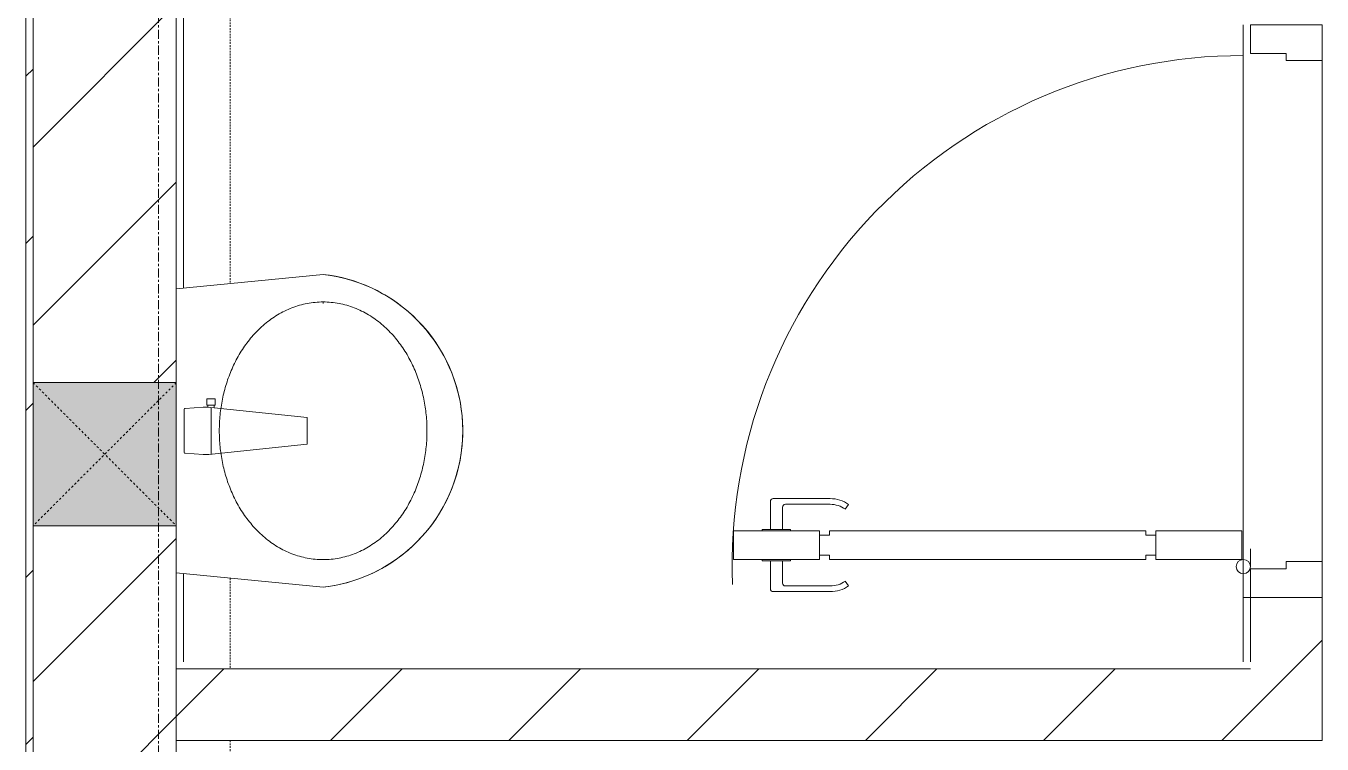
# Model space of a CAD drawing. Header units: millimetres. Extents: x 5356 to 209803, y -16346 to 109894.
# Drawn here: x 83368 to 85178, y 28532 to 29535 of the extents above; entities that cross this region are included whole.
import ezdxf

# ---------------------------------------------------------------- set-up
doc = ezdxf.new("R2010")
doc.units = ezdxf.units.MM
for name, pattern in [('Dash', [6, 3, -3]), ('Grid Line', [22.225, 12.7, -3.175, 3.175, -3.175]), ('IMPORT-Overhead', [3.96875, 2.38125, -1.5875])]:
    doc.linetypes.add(name, pattern=pattern)
for name, color, linetype, lineweight in [('0-1', 7, 'Continuous', 5), ('A-AREA-1', 30, 'IMPORT-Overhead', 9), ('A-DETL-GENF-1', 9, 'Continuous', 9), ('A-DOOR-1', 9, 'Continuous', 9), ('A-FLOR-1', 9, 'Continuous', 9), ('A-WALL', 113, 'Continuous', 9), ('A-WALL-1', 253, 'Continuous', 18), ('A-WALL-2', 9, 'Continuous', 9), ('A-WALL-3', 113, 'Continuous', 18), ('A-WALL-PATT-1', 10, 'Continuous', 9), ('A-WALL-PATT-3', 111, 'Continuous', 9), ('I-WALL-1', 253, 'Continuous', 18), ('I-WALL-2', 9, 'Continuous', 9), ('I-WALL-3', 2, 'Continuous', 18), ('P-SANR-FIXT-1', 9, 'Continuous', 9), ('P-SANR-FIXT-2', 221, 'Continuous', 9), ('S-COLS', 52, 'Continuous', 9), ('S-COLS-1', 254, 'Continuous', 5), ('S-COLS-4', 52, 'Continuous', 18), ('S-COLS-5', 52, 'Dash', 9), ('S-COLS-HDLN', 52, 'Dash', 9), ('S-GRID-1', 1, 'Grid Line', 9)]:
    doc.layers.add(name, color=color, linetype=linetype, lineweight=lineweight)
pattern_1 = [(45, (0, 0), (-124.4508, 124.4508), [])]
pattern_2 = [(0, (0, 0), (894.08, 223.52), [73.762, -596.798, 73.762, -596.798, -3576.32]), (0, (0, 0), (894.08, 223.52), [-1341.12, 73.762, -1267.358, 73.762, -596.798, -1564.64]), (0, (0, 0), (894.08, 223.52), [-3352.8, 73.762, -373.278, 73.762, -1043.838]), (120, (335.28, 111.76), (-640.614, 662.536), [73.762, -596.798, 73.762, -4173.118]), (120, (335.28, 111.76), (-640.614, 662.536), [-744.322, -596.798, 73.762, -1267.358, -2235.2]), (120, (335.28, 111.76), (-640.614, 662.536), [-2682.24, 73.762, -596.798, 73.762, -1490.878]), (120, (335.28, 111.76), (-640.614, 662.536), [-3426.562, -373.278, 73.762, -1043.838]), (240, (447.04, 558.8), (-253.466, -886.056), [73.762, -596.798, 73.762, -4173.118]), (240, (447.04, 558.8), (-253.466, -886.056), [-744.322, -596.798, 73.762, -1267.358, -2235.2]), (240, (447.04, 558.8), (-253.466, -886.056), [-2682.24, 73.762, -596.798, 73.762, -1490.878]), (240, (447.04, 558.8), (-253.466, -886.056), [-3426.562, -373.278, 73.762, -1043.838])]

# ---------------------------------------------------------------- blocks, each defined once
blk = doc.blocks.new('bonruatreo - Chậu rửa-348246-TKCS_MB ĐỊNH VỊ MỐC TỌA ĐỘ CÔNG TRÌNH')
at = {"layer": 'P-SANR-FIXT-1'}
for p, q in [((-218.6, 205), (-198.4, 0)), ((-177.8, 205), (-180.6, 205)), ((198.4, 0), (218.6, 205)), ((-198.4, 0), (198.4, 0)), ((165, 0), (-165, 0))]:
    blk.add_line(p, q, dxfattribs=at)
at = {"layer": 'P-SANR-FIXT-1', "flags": 128}
blk.add_lwpolyline([(-218.6, 205), (-217.4, 213.7), (-215.9, 222.4), (-214, 231), (-211.8, 239.5), (-209.3, 247.9), (-206.4, 256.2), (-203.2, 264.4), (-199.6, 272.5), (-195.8, 280.4), (-191.6, 288.1), (-187.1, 295.7), (-182.3, 303.1), (-177.3, 310.3), (-171.9, 317.3), (-166.3, 324.1), (-160.4, 330.6), (-154.2, 336.9), (-147.8, 342.9), (-141.2, 348.7), (-134.3, 354.2), (-127.3, 359.4), (-120, 364.4), (-112.5, 369), (-104.9, 373.4), (-97.1, 377.4), (-89.1, 381.2), (-81, 384.6), (-72.7, 387.6), (-64.4, 390.4), (-55.9, 392.8), (-47.3, 394.8), (-38.7, 396.6), (-30, 397.9), (-21.3, 399), (-12.5, 399.6), (-3.7, 400), (5.1, 399.9), (13.9, 399.6), (22.6, 398.8), (31.4, 397.8), (40.1, 396.3), (48.7, 394.5), (57.2, 392.4), (65.7, 390), (74, 387.2), (82.2, 384.1), (90.3, 380.6), (98.3, 376.8), (106.1, 372.7), (113.7, 368.3), (121.1, 363.6), (128.4, 358.7), (135.4, 353.4), (142.2, 347.8), (148.8, 342), (155.2, 335.9), (161.3, 329.6), (167.2, 323), (172.8, 316.2), (178.1, 309.2), (183.1, 302), (187.8, 294.6), (192.2, 287), (196.4, 279.2), (200.2, 271.3), (203.7, 263.2), (206.8, 255), (209.7, 246.6), (212.2, 238.2), (214.3, 229.7), (216.1, 221.1), (217.6, 212.4), (218.6, 205)], dxfattribs=at)
at = {"layer": 'P-SANR-FIXT-1'}
blk.add_arc((0, 180), 220, 6.525, 173.475, dxfattribs=at)
for points in [[(-180, 205), (-180, 212.4), (-178.6, 227.3), (-172.4, 248.8), (-162.5, 268.9), (-149.4, 287), (-133.8, 303), (-116.1, 316.6), (-96.9, 327.9), (-76.5, 336.8), (-55.2, 343.5), (-33.3, 347.9), (-11.2, 350.1), (11.1, 350.1), (33.3, 347.9), (55.2, 343.5), (76.5, 336.8), (96.9, 327.9), (116.1, 316.6), (133.8, 302.9), (149.5, 287), (162.5, 268.8), (172.4, 248.8), (178.6, 227.3), (180, 212.4), (180, 205)], [(180, 205), (180, 197.6), (178.6, 182.7), (172.4, 161.2), (162.5, 141.2), (149.5, 123), (133.8, 107.1), (116.1, 93.4), (96.9, 82.1), (76.5, 73.2), (55.2, 66.5), (33.3, 62.1), (11.1, 59.9), (-11.2, 59.9), (-33.3, 62.1), (-55.2, 66.5), (-76.5, 73.2), (-96.9, 82.1), (-116.1, 93.4), (-133.8, 107), (-149.4, 123), (-162.5, 141.1), (-172.4, 161.2), (-178.6, 182.7), (-180, 197.6), (-180, 205)]]:
    blk.add_open_spline(points, degree=3, dxfattribs=at)
at = {"layer": 'P-SANR-FIXT-2'}
for p, q in [((-18.5, 182.5), (-32.2, 52.9)), ((18.5, 182.5), (-18.5, 182.5)), ((33, 45.4), (18.5, 182.5)), ((-35.6, 54.2), (-44.7, 54.2)), ((-44.7, 54.2), (-44.7, 42.8)), ((-44.7, 42.8), (-35.6, 42.8)), ((-35.6, 52.9), (-35.6, 54.2)), ((-32.2, 52.9), (-35.6, 52.9)), ((-35.6, 44.2), (-35.6, 52.9)), ((-35.6, 42.8), (-35.6, 44.2)), ((-35.6, 44.2), (-33.1, 44.2)), ((-32.2, 52.9), (-33.1, 44.2)), ((-33, 37.3), (-31.4, 12.2)), ((32.7, 48.5), (-32.7, 48.5)), ((31.4, 12.2), (33, 37.3)), ((-30.2, 11), (30.2, 11))]:
    blk.add_line(p, q, dxfattribs=at)
for centre, radius, start, end in [((5.5, 41.4), 38.7, 175.8543, 186.034), ((-5.5, 41.4), 38.7, 353.966, 6.034), ((-30.1, 12.3), 1.3, 183.5997, 268.7722), ((30.1, 12.3), 1.3, 271.2278, 356.4003)]:
    blk.add_arc(centre, radius, start, end, dxfattribs=at)
blk = doc.blocks.new('DOOR_CW_01 CANH MO-PANEL KINH - DIG_02-800x2200-CỬA NHÔM KÍNH-400864-TKCS_MB ĐỊNH VỊ MỐC TỌA ĐỘ CÔNG TRÌNH')
at = {"layer": 'A-DETL-GENF-1'}
for p, q in [((-347, 772), (-307, 772)), ((-347, 652), (-347, 772)), ((-307, 772), (-307, 652)), ((-349, 731.8), (-347, 731.8)), ((-349, 692.2), (-349, 731.8)), ((-347, 692.2), (-347, 731.8)), ((-307, 692.2), (-307, 731.8)), ((-305, 731.8), (-307, 731.8)), ((-305, 692.2), (-305, 731.8)), ((-392, 637), (-392, 716.5)), ((-349, 720.5), (-388, 720.5)), ((-305, 720.5), (-266, 720.5)), ((-262, 637), (-262, 716.5)), ((-384, 699.5), (-384, 637)), ((-349, 703.5), (-380, 703.5)), ((-347, 692.2), (-349, 692.2)), ((-307, 692.2), (-305, 692.2)), ((-305, 703.5), (-274, 703.5)), ((-270, 699.5), (-270, 637)), ((-307, 652), (-347, 652)), ((-313, 652), (-341, 652)), ((-341, 652), (-341, 638)), ((-313, 638), (-313, 652)), ((-347, 638), (-341, 638)), ((-347, 638), (-347, 196)), ((-307, 638), (-313, 638)), ((-307, 196), (-307, 638)), ((-383.9, 611.2), (-377.3, 615.8)), ((-270.1, 611.2), (-276.7, 615.8)), ((-347, 196), (-341, 196)), ((-307, 182), (-347, 182)), ((-347, 182), (-347, 62)), ((-341, 196), (-341, 182)), ((-341, 182), (-313, 182)), ((-307, 196), (-313, 196)), ((-313, 182), (-313, 196)), ((-307, 62), (-307, 182)), ((-347, 62), (-307, 62))]:
    blk.add_line(p, q, dxfattribs=at)
blk.add_circle((-357, 60), 10, dxfattribs=at)
for centre, radius, start, end in [((-357, 60), 714, 360, 92), ((-388, 716.5), 4, 90, 180), ((-266, 716.5), 4, 0, 90), ((-380, 699.5), 4, 90, 180), ((-274, 699.5), 4, 0, 90), ((-347, 637), 45, 180, 215), ((-347, 637), 37, 180, 215), ((-307, 637), 37, 325, 0), ((-307, 637), 45, 325, 0)]:
    blk.add_arc(centre, radius, start, end, dxfattribs=at)
at = {"layer": 'A-DOOR-1'}
for p, q in [((-360, 50), (-400, 50)), ((-400, 50), (-400, -50)), ((-360, 0), (-360, 50)), ((-357, 50), (-332, 50)), ((400, 50), (360, 50)), ((360, 50), (360, 0)), ((400, -50), (400, 50)), ((-350, 0), (-360, 0)), ((-350, -50), (-350, 0)), ((360, 0), (350, 0)), ((350, 0), (350, -50)), ((-400, -50), (-350, -50)), ((350, -50), (400, -50))]:
    blk.add_line(p, q, dxfattribs=at)
blk = doc.blocks.new('NCV_TKTC_TANG 1_rvt-1-TKCS_MB ĐỊNH VỊ MỐC TỌA ĐỘ CÔNG TRÌNH')
at = {"layer": 'A-WALL-PATT-1'}
h = blk.add_hatch(dxfattribs=at)
h.set_pattern_fill('FP_4', color=256, style=0, pattern_type=2)
h.set_pattern_definition(pattern_2)
h.paths.add_polyline_path([(83587.6, 28636.9), (83587, 28770.2), (83577.6, 28771.2), (83577.6, 28636.9)])
h.paths.add_polyline_path([(83577.6, 29168), (83587.6, 29169), (83587.6, 30666.4), (83579.9, 30668.9), (83580.7, 30684.3), (83587.6, 30686.2), (83587.6, 31026.9), (83577.6, 31026.9), (83577.6, 29188.2)])
h = blk.add_hatch(dxfattribs=at)
h.set_pattern_fill('FP_4', color=256, style=0, pattern_type=2)
h.set_pattern_definition(pattern_2)
h.paths.add_polyline_path([(85067.6, 28646.9), (85077.6, 28646.9), (85077.6, 28736.9), (85067.6, 28736.9), (85067.6, 28728.9)])
h.paths.add_polyline_path([(85077.6, 29536.9), (85077.6, 31026.9), (85067.6, 31026.9), (85067.6, 29536.9)])
h = blk.add_hatch(dxfattribs=at)
h.set_pattern_fill('FP_2', color=256, style=0, pattern_type=2)
h.set_pattern_definition(pattern_1)
h.paths.add_polyline_path([(85177.6, 28636.9), (85177.6, 28736.9), (85077.6, 28736.9), (85077.6, 28636.9)])
h.paths.add_polyline_path([(85077.6, 29536.9), (85177.6, 29536.9), (85177.6, 31036.9), (85077.6, 31036.9), (85077.6, 30008.1)])
h = blk.add_hatch(dxfattribs=at)
h.set_pattern_fill('FP_2', color=256, style=0, pattern_type=2)
h.set_pattern_definition(pattern_1)
h.paths.add_polyline_path([(85177.6, 28536.9), (85177.6, 28636.9), (83577.6, 28636.9), (83577.6, 28536.9), (84034.6, 28536.9)])
at = {"layer": 'A-FLOR-1'}
blk.add_line((85177.6, 29486.9), (85177.6, 28786.9), dxfattribs=at)
at = {"layer": 'A-WALL-1'}
for p, q in [((85077.6, 28636.9), (83577.6, 28636.9)), ((83577.6, 28636.9), (83577.6, 28536.9)), ((85177.6, 28536.9), (85177.6, 28636.9)), ((83577.6, 28536.9), (85177.6, 28536.9))]:
    blk.add_line(p, q, dxfattribs=at)
at = {"layer": 'A-WALL-2'}
for p, q in [((85177.6, 29486.9), (85177.6, 28786.9)), ((85077.6, 28736.9), (85077.6, 28646.9)), ((85077.6, 28646.9), (85077.6, 28736.9)), ((85177.6, 28636.9), (85177.6, 28736.9))]:
    blk.add_line(p, q, dxfattribs=at)
at = {"layer": 'I-WALL-1'}
for p, q in [((83577.6, 31026.9), (83577.6, 29168)), ((83587.6, 29169), (83587.6, 30666.4)), ((83577.6, 28771.2), (83577.6, 28636.9)), ((83587.6, 28646.9), (83587.6, 28770.2)), ((85077.6, 28736.9), (85067.6, 28736.9)), ((85067.6, 28736.9), (85067.6, 28646.9)), ((83577.6, 28636.9), (83587.6, 28636.9))]:
    blk.add_line(p, q, dxfattribs=at)
at = {"layer": 'I-WALL-2'}
blk.add_line((85067.6, 28736.9), (85067.6, 29536.9), dxfattribs=at)
at = {"layer": 'A-DOOR-1', "rotation": 90}
blk.add_blockref('DOOR_CW_01 CANH MO-PANEL KINH - DIG_02-800x2200-CỬA NHÔM KÍNH-400864-TKCS_MB ĐỊNH VỊ MỐC TỌA ĐỘ CÔNG TRÌNH', (85127.6, 29136.9), dxfattribs=at)
at = {"layer": 'P-SANR-FIXT-1', "rotation": 269.9999999999997}
blk.add_blockref('bonruatreo - Chậu rửa-348246-TKCS_MB ĐỊNH VỊ MỐC TỌA ĐỘ CÔNG TRÌNH', (83577.6, 28969.6), dxfattribs=at)
blk = doc.blocks.new('G1_SOF - BO TRU - 200x200-3050151-TKCS_MB ĐỊNH VỊ MỐC TỌA ĐỘ CÔNG TRÌNH')
at = {"layer": 'S-COLS-HDLN'}
for p, q in [((-100, 100), (100, -100)), ((100, 100), (-100, -100))]:
    blk.add_line(p, q, dxfattribs=at)

msp = doc.modelspace()

# ---------------------------------------------------------------- hatches: boundary and pattern name
at = {"layer": 'A-WALL-PATT-3'}
h = msp.add_hatch(dxfattribs=at)
h.set_pattern_fill('FP_8', color=256, style=0, pattern_type=2)
h.set_pattern_definition([(45, (0, 0), (-116.67262, 116.67262), [])])
h.paths.add_polyline_path([(83367.6, 26737.4), (83377.6, 26737.4), (83377.6, 32236.9), (83367.6, 32236.9), (83367.6, 26747.4)])
h = msp.add_hatch(dxfattribs=at)
h.set_pattern_fill('FP_1', color=256, style=0, pattern_type=2)
h.set_pattern_definition(pattern_1)
h.paths.add_polyline_path([(83377.6, 25536.9), (83577.6, 25536.9), (83577.6, 28836.9), (83377.6, 28836.9), (83377.6, 25546.9)])
h.paths.add_polyline_path([(83429.4, 29036.9), (83577.6, 29036.9), (83577.6, 32236.9), (83377.6, 32236.9), (83377.6, 29036.9)])
at = {"layer": 'S-COLS-1'}
msp.add_hatch(color=256, dxfattribs=at).paths.add_polyline_path([(83429.4, 28836.9), (83577.6, 28836.9), (83577.6, 29036.9), (83377.6, 29036.9), (83377.6, 28836.9)])

# ---------------------------------------------------------------- linework, layer by layer
at = {"layer": 'A-AREA-1'}
for p, q in [((83652.6, 29603.7), (83652.6, 29175.4)), ((83652.6, 28763.8), (83652.6, 28636.9)), ((83652.6, 28536.9), (83652.6, 25546.9))]:
    msp.add_line(p, q, dxfattribs=at)
at = {"layer": 'A-WALL'}
for p, q in [((83377.6, 29036.9), (83577.6, 29036.9)), ((83577.6, 28836.9), (83377.6, 28836.9))]:
    msp.add_line(p, q, dxfattribs=at)
at = {"layer": 'A-WALL-3'}
for p, q in [((83577.6, 29168), (83577.6, 31036.9)), ((83577.6, 25536.9), (83577.6, 28771.2))]:
    msp.add_line(p, q, dxfattribs=at)
at = {"layer": 'I-WALL-3'}
for p, q in [((83377.6, 26737.4), (83377.6, 32236.9)), ((83367.6, 32226.9), (83367.6, 26747.4))]:
    msp.add_line(p, q, dxfattribs=at)
at = {"layer": 'S-COLS'}
for p, q in [((83577.6, 29036.9), (83377.6, 29036.9)), ((83377.6, 28836.9), (83577.6, 28836.9))]:
    msp.add_line(p, q, dxfattribs=at)
at = {"layer": 'S-COLS-4'}
msp.add_line((83377.6, 29036.9), (83377.6, 28836.9), dxfattribs=at)
at = {"layer": 'S-GRID-1'}
msp.add_line((83552.6, 20960.6), (83552.6, 80482.7), dxfattribs=at)

# ---------------------------------------------------------------- block references
at = {"layer": '0-1'}
msp.add_blockref('NCV_TKTC_TANG 1_rvt-1-TKCS_MB ĐỊNH VỊ MỐC TỌA ĐỘ CÔNG TRÌNH', (0, 0), dxfattribs=at)
at = {"layer": 'S-COLS-5'}
msp.add_blockref('G1_SOF - BO TRU - 200x200-3050151-TKCS_MB ĐỊNH VỊ MỐC TỌA ĐỘ CÔNG TRÌNH', (83477.6, 28936.9), dxfattribs=at)

doc.saveas('drawing.dxf')
